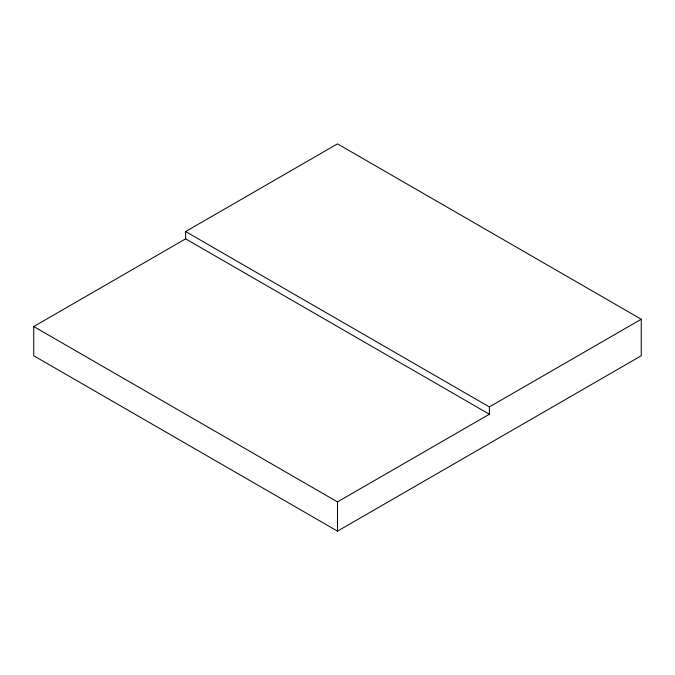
<?xml version="1.0" encoding="UTF-8"?>
<svg xmlns="http://www.w3.org/2000/svg" width="675" height="675" viewBox="0 0 675 675"><rect width="100%" height="100%" fill="white"/><g stroke="black" fill="none" stroke-linecap="round" stroke-linejoin="round"><path stroke-width="1.01" d="M185.625 231.55L337.5 143.868L641.25 319.233L641.25 355.767L337.5 531.132L33.75 355.767L33.75 326.54L185.625 238.857L489.375 414.222L489.375 406.915L185.625 231.55L185.625 238.857M489.375 406.915L641.25 319.233M33.75 326.54L337.5 501.905L489.375 414.222M337.5 501.905L337.5 531.132"/></g></svg>
